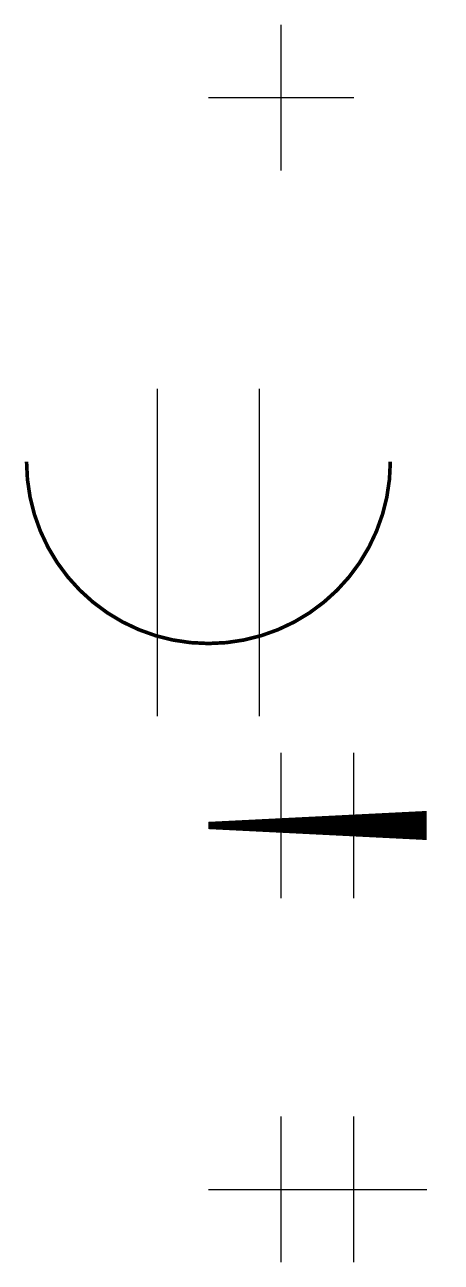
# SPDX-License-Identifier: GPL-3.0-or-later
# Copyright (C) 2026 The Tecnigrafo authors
# Model space of a CAD drawing. Header units: millimetres. Extents: x -25 to 32, y -10 to 160.
import ezdxf

# ---------------------------------------------------------------- set-up
doc = ezdxf.new("R2010")
doc.units = ezdxf.units.MM

msp = doc.modelspace()

# ---------------------------------------------------------------- linework, layer by layer
for p, q in [((10, 140), (10, 160)), ((0, 150), (20, 150)), ((-7, 65), (-7, 110)), ((7, 65), (7, 110)), ((10, 40), (10, 60)), ((20, 40), (20, 60)), ((10, -10), (10, 10)), ((20, -10), (20, 10))]:
    msp.add_line(p, q)
at = {"color": 1}
msp.add_line((0, 0), (30, 0), dxfattribs=at)
at = {"const_width": 0.5}
msp.add_lwpolyline([(-25, 100, 1), (25, 100)], format="xyb", dxfattribs=at)
msp.add_lwpolyline([(0, 50, 1, 4, 0), (30, 50, 0, 0, 0)], format="xyseb")

doc.saveas('drawing.dxf')
